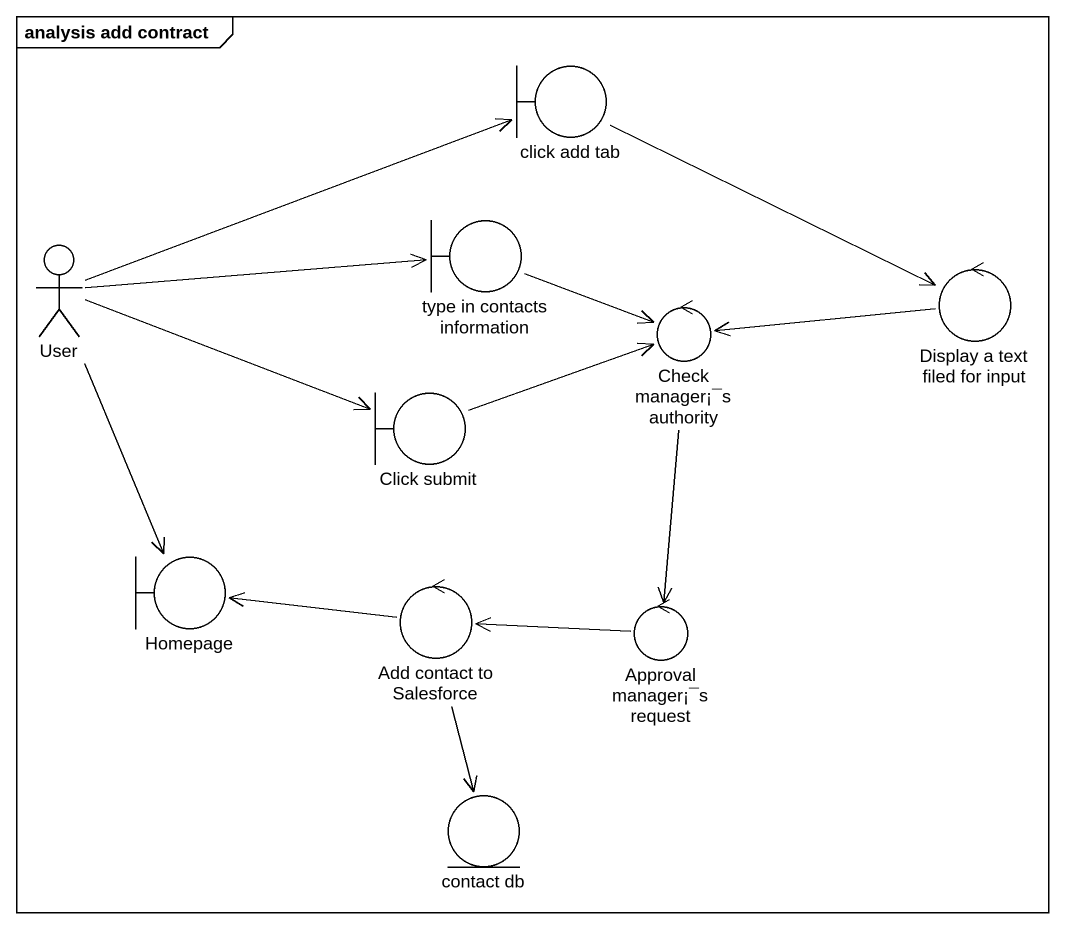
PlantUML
@startuml
mainframe analysis add contract
boundary "click add tab" as click_add_tab
actor User
boundary "type in contacts information" as type_in_contacts_information
control "Check manager¡¯s authority" as Check_manager_s_authority
control "Display a text filed for input" as Display_a_text_filed_for
boundary "Click submit" as Click_submit
boundary Homepage
control "Add contact to Salesforce" as Add_contact_to_Salesforce
control "Approval manager¡¯s request" as Approval_manager_s_request
entity "contact db" as contact_db
click_add_tab -right-> Display_a_text_filed_for
User -right-> click_add_tab
User -right-> type_in_contacts_information
User -right-> Click_submit
User --> Homepage
type_in_contacts_information -right-> Check_manager_s_authority
Check_manager_s_authority --> Approval_manager_s_request
Display_a_text_filed_for -left-> Check_manager_s_authority
Click_submit -right-> Check_manager_s_authority
Add_contact_to_Salesforce -left-> Homepage
Add_contact_to_Salesforce --> contact_db
Approval_manager_s_request -left-> Add_contact_to_Salesforce
@enduml
